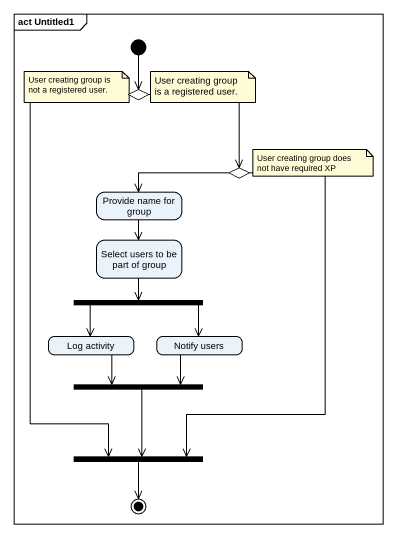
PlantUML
@startuml
mainframe act Untitled1
hide empty description
state choice1 <<choice>>
state "Provide name for group" as Provide_name_for_group
state choice2 <<choice>>
state "Select users to be part of group" as Select_users_to_be_part_of
state fork1 <<fork>>
state "Log activity" as Log_activity
state "Notify users" as Notify_users
state fork2 <<join>>
state fork3 <<join>>
[*] --> choice1
choice1 --> choice2
choice1 --> fork3
Provide_name_for_group --> Select_users_to_be_part_of
choice2 -left-> Provide_name_for_group
choice2 --> fork3
Select_users_to_be_part_of --> fork1
fork1 --> Log_activity
fork1 --> Notify_users
Log_activity --> fork2
Notify_users --> fork2
fork2 --> fork3
fork3 --> [*]
note as N1
  User creating group is not a registered user.
end note
note as N2
  User creating group is a registered user.
end note
note as N3
  User creating group does not have required XP
end note
@enduml
